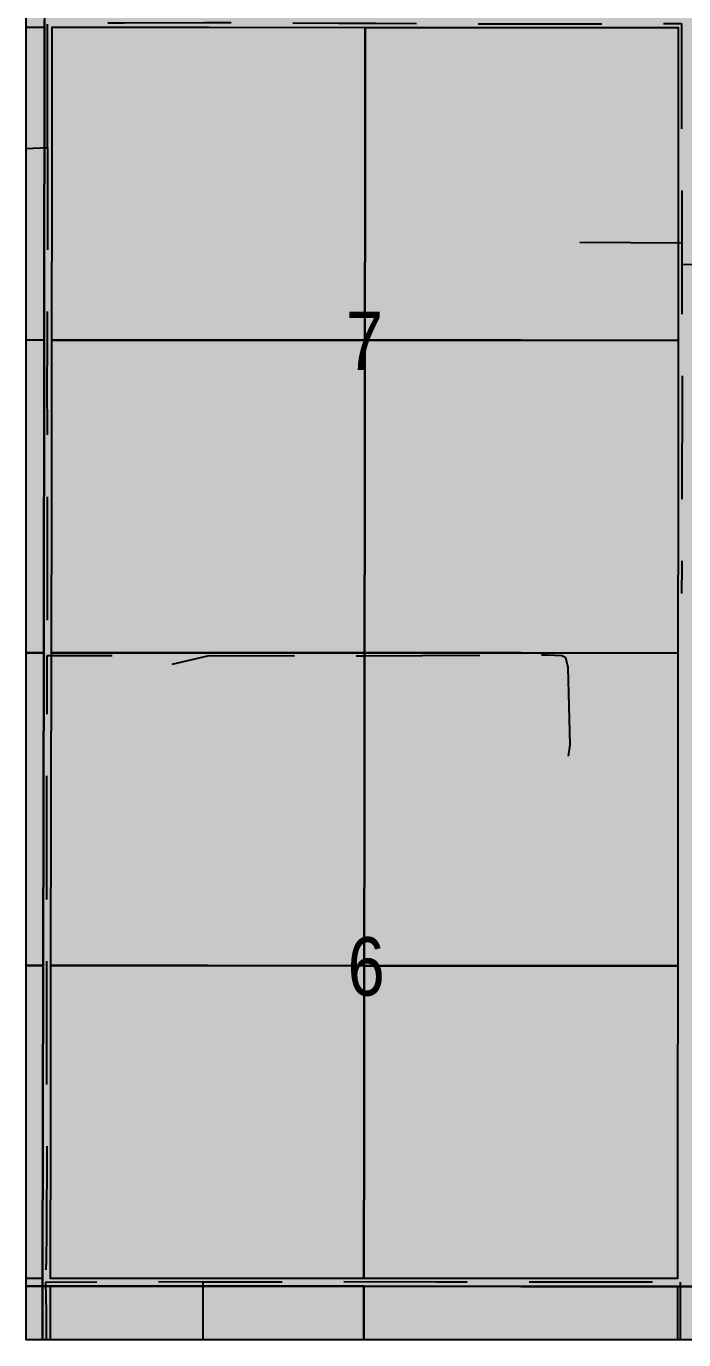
# Model space of a CAD drawing. Extents: x 403018 to 417191, y 6033193 to 6042673.
# Drawn here: x 406148.9 to 406317.9, y 6033788 to 6034125.8 of the extents above; entities that cross this region are included whole.
import ezdxf

# ---------------------------------------------------------------- set-up
doc = ezdxf.new("R2010")
doc.units = 0
doc.header["$LTSCALE"] = 5
doc.linetypes.add('DASHED2', pattern=[9.525, 6.35, -3.175])
for name, color, linetype in [('Quarters', 8, 'Continuous'), ('RoadSeg', 57, 'DASHED2'), ('S-7', 6, 'Continuous'), ('Townships', 57, 'Continuous')]:
    doc.layers.add(name, color=color, linetype=linetype)
doc.layers.add('ROUTE-MAP-BACKGROUND-H', color=7, linetype='Continuous', true_color=0xf0ebff)
doc.styles.add('120', font='ARIALN.TTF', dxfattribs={"height": 13})

msp = doc.modelspace()

# ---------------------------------------------------------------- hatches: boundary and pattern name
at = {"layer": 'ROUTE-MAP-BACKGROUND-H'}
h = msp.add_hatch(color=256, dxfattribs=at)
h.dxf.hatch_style = 1
h.paths.add_polyline_path([(406148.886, 6034780.697), (407089.67, 6034780.697), (407089.67, 6033788.018), (406148.886, 6033788.018)])

# ---------------------------------------------------------------- linework, layer by layer
msp.add_lwpolyline([(406148.886, 6034780.697), (407089.67, 6034780.697), (407089.67, 6033788.018), (406148.886, 6033788.018)], close=True)
at = {"layer": 'Quarters'}
for points in [[(406148.886, 6034125.594), (406153.551, 6034125.574), (406153.503, 6034085.351), (406153.455, 6034045.128), (406148.886, 6034045.147)], [(406148.886, 6034045.147), (406153.455, 6034045.128), (406153.408, 6034004.905), (406153.36, 6033964.682), (406148.886, 6033964.701)], [(406148.886, 6033964.701), (406153.36, 6033964.682), (406153.293, 6033924.458), (406153.227, 6033884.233), (406148.886, 6033884.252)], [(406148.886, 6033884.252), (406153.227, 6033884.233), (406153.161, 6033844.008), (406153.095, 6033803.784), (406148.886, 6033803.796)], [(406148.886, 6033801.784), (406153.092, 6033801.773), (406153.07, 6033788.018)], [(406155.082, 6033788.018), (406155.103, 6033801.772), (406195.396, 6033801.765), (406235.688, 6033801.757), (406235.67, 6033788.018)], [(406235.67, 6033788.018), (406235.688, 6033801.757), (406275.981, 6033801.749), (406316.273, 6033801.742), (406316.257, 6033788.018)]]:
    msp.add_lwpolyline(points, dxfattribs=at)
for points in [[(406235.982, 6034085.308), (406235.943, 6034045.093), (406195.704, 6034045.11), (406155.466, 6034045.127), (406155.514, 6034085.35), (406155.562, 6034125.573), (406195.792, 6034125.549), (406236.022, 6034125.524)], [(406316.463, 6034085.26), (406316.459, 6034045.021), (406276.201, 6034045.057), (406235.943, 6034045.093), (406235.982, 6034085.308), (406236.022, 6034125.524), (406276.244, 6034125.512), (406316.467, 6034125.499)], [(406235.904, 6034004.874), (406235.865, 6033964.656), (406195.617, 6033964.669), (406155.37, 6033964.682), (406155.418, 6034004.905), (406155.466, 6034045.127), (406195.704, 6034045.11), (406235.943, 6034045.093)], [(406316.435, 6034004.82), (406316.41, 6033964.619), (406276.137, 6033964.637), (406235.865, 6033964.656), (406235.904, 6034004.874), (406235.943, 6034045.093), (406276.201, 6034045.057), (406316.459, 6034045.021)], [(406235.82, 6033924.436), (406235.776, 6033884.216), (406195.507, 6033884.224), (406155.238, 6033884.233), (406155.304, 6033924.457), (406155.37, 6033964.682), (406195.617, 6033964.669), (406235.865, 6033964.656)], [(406316.382, 6033924.419), (406316.355, 6033884.218), (406276.066, 6033884.217), (406235.776, 6033884.216), (406235.82, 6033924.436), (406235.865, 6033964.656), (406276.137, 6033964.637), (406316.41, 6033964.619)], [(406235.733, 6033843.992), (406235.69, 6033803.768), (406195.398, 6033803.776), (406155.106, 6033803.784), (406155.172, 6033844.008), (406155.238, 6033884.233), (406195.507, 6033884.224), (406235.776, 6033884.216)], [(406316.315, 6033843.986), (406316.274, 6033803.753), (406275.982, 6033803.761), (406235.69, 6033803.768), (406235.733, 6033843.992), (406235.776, 6033884.216), (406276.066, 6033884.217), (406316.355, 6033884.218)]]:
    msp.add_lwpolyline(points, close=True, dxfattribs=at)
at = {"layer": 'RoadSeg', "flags": 128}
for points in [[(406154.317, 6034094.65), (406154.336, 6034110.678), (406154.318, 6034126.77), (406174.077, 6034126.695), (406194.547, 6034126.806), (406214.385, 6034126.752), (406229.156, 6034126.646), (406238.796, 6034126.609), (406252.118, 6034126.536), (406257.591, 6034126.463), (406268.235, 6034126.414), (406317.325, 6034126.542), (406317.349, 6034110.767), (406317.36, 6034089.92), (406317.379, 6034070.051), (406317.394, 6034064.599), (406317.418, 6034055.452), (406317.472, 6034046.753), (406317.516, 6034039.528), (406317.498, 6034033.009), (406317.374, 6033987.091), (406317.317, 6033979.927)], [(406148.886, 6034094.422), (406154.317, 6034094.65), (406154.31, 6034085.156), (406154.332, 6034075.584), (406154.307, 6034068.774), (406154.29, 6034059.055), (406154.284, 6034045.133), (406154.192, 6034031.681), (406154.228, 6034023.127), (406154.297, 6034003.477), (406154.278, 6033996.744), (406154.262, 6033990.826), (406154.187, 6033963.867)], [(406317.379, 6034070.051), (406291.159, 6034070.177)], [(406317.394, 6034064.599), (406351.511, 6034064.294)], [(406288.264, 6033938.117), (406288.663, 6033941.033), (406288.4, 6033954.331), (406288.17, 6033960.927), (406287.583, 6033963.408), (406286.567, 6033963.873), (406282.858, 6033964.044), (406236.038, 6033963.815), (406195.811, 6033963.915), (406184.794, 6033961.33), (406178.707, 6033963.72), (406176.397, 6033963.939), (406155.186, 6033963.901), (406154.187, 6033963.867), (406154.136, 6033942.907), (406154.105, 6033930.385), (406154.089, 6033909.64), (406154.12, 6033892.053), (406154.105, 6033865.988), (406154.145, 6033838.231), (406154.063, 6033815.532), (406154.014, 6033808.615), (406153.793, 6033802.755), (406148.886, 6033802.82)], [(406821.228, 6033828.166), (406827.524, 6033828.193), (406844.895, 6033828.269), (406853.212, 6033828.147), (406853.274, 6033824.798), (406853.077, 6033803.891), (406853.115, 6033802.791), (406807.793, 6033802.864), (406807.553, 6033802.864), (406707.109, 6033803.31), (406643.278, 6033803.089), (406632.172, 6033803.113), (406620.371, 6033803.034), (406617.195, 6033803.048), (406613.592, 6033803.15), (406610.793, 6033803.342), (406607.74, 6033803.553), (406604.829, 6033804.168), (406602.139, 6033804.799), (406599.441, 6033805.656), (406597.598, 6033806.295), (406595.689, 6033807.076), (406593.84, 6033807.922), (406591.714, 6033808.966), (406589.776, 6033809.973), (406588.085, 6033811.01), (406586.308, 6033812.169), (406585.733, 6033812.504), (406584.442, 6033813.489), (406582.466, 6033814.993), (406578.427, 6033818.121), (406570.919, 6033824.064), (406565.088, 6033828.762), (406560.833, 6033832.172), (406559.029, 6033833.495), (406557.312, 6033834.676), (406555.791, 6033835.595), (406554.232, 6033836.43), (406552.529, 6033837.22), (406550.997, 6033837.848), (406549.033, 6033838.421), (406547.157, 6033838.811), (406544.894, 6033839.084), (406542.885, 6033839.159), (406540.884, 6033839.005), (406538.847, 6033838.707), (406536.835, 6033838.265), (406534.973, 6033837.683), (406533.177, 6033837.001), (406532.439, 6033836.752), (406531.323, 6033836.17), (406529.719, 6033835.329), (406527.446, 6033834.092), (406519.09, 6033829.332), (406507.461, 6033822.765), (406506.725, 6033822.349), (406503.582, 6033820.638), (406493.081, 6033814.769), (406484.421, 6033810.565), (406480.366, 6033809.223), (406478.705, 6033808.298), (406476.988, 6033807.68), (406475.351, 6033807.189), (406473.816, 6033806.722), (406472.24, 6033806.253), (406470.519, 6033805.78), (406468.837, 6033805.369), (406467.051, 6033804.997), (406466.146, 6033804.842), (406465.241, 6033804.686), (406463.348, 6033804.413), (406461.473, 6033804.202), (406460.051, 6033804.07), (406458.298, 6033803.906), (406455.927, 6033803.7), (406453.762, 6033803.52), (406452.049, 6033803.378), (406450.276, 6033803.234), (406448.377, 6033803.127), (406446.518, 6033803.04), (406444.411, 6033802.968), (406441.994, 6033802.904), (406436.433, 6033802.814), (406410.519, 6033802.739), (406396.994, 6033802.703), (406351.709, 6033802.653), (406316.989, 6033802.834), (406293.673, 6033802.854), (406266.471, 6033802.784), (406263.029, 6033802.794), (406254.314, 6033802.83), (406224.418, 6033802.912), (406202.992, 6033802.804), (406194.314, 6033802.865), (406173.152, 6033802.892), (406153.793, 6033802.755), (406153.977, 6033795.156), (406153.956, 6033788.018)], [(406194.314, 6033802.865), (406194.277, 6033788.018)], [(406316.989, 6033802.834), (406317.001, 6033788.018)]]:
    msp.add_lwpolyline(points, dxfattribs=at)
at = {"layer": 'Townships'}
for points in [[(406148.886, 6034773.188), (406154.5, 6034773.172), (406154.382, 6034692.725), (406154.265, 6034612.278), (406154.147, 6034531.831), (406154.03, 6034451.384), (406154.027, 6034449.372), (406153.903, 6034368.923), (406153.774, 6034288.472), (406153.664, 6034208.03), (406153.56, 6034127.585), (406153.551, 6034125.574), (406153.455, 6034045.128), (406153.36, 6033964.682), (406153.227, 6033884.233), (406153.095, 6033803.784), (406153.092, 6033801.773), (406148.886, 6033801.784)], [(406644.593, 6033801.645), (406642.582, 6033801.646), (406561.995, 6033801.68), (406481.419, 6033801.698), (406479.404, 6033801.701), (406398.866, 6033801.709), (406318.284, 6033801.741), (406316.273, 6033801.742), (406235.688, 6033801.757), (406155.103, 6033801.772), (406153.092, 6033801.773), (406153.095, 6033803.784), (406153.227, 6033884.233), (406153.36, 6033964.682), (406153.455, 6034045.128), (406153.551, 6034125.574), (406153.56, 6034127.585)], [(406148.886, 6033801.784), (406153.092, 6033801.773), (406153.07, 6033788.018)], [(406153.07, 6033788.018), (406153.092, 6033801.773), (406155.103, 6033801.772), (406235.688, 6033801.757), (406316.273, 6033801.742), (406318.284, 6033801.741), (406398.866, 6033801.709), (406479.404, 6033801.701), (406481.419, 6033801.698), (406561.995, 6033801.68), (406642.582, 6033801.646), (406644.593, 6033801.645), (406725.192, 6033801.619), (406805.787, 6033801.599), (406807.798, 6033801.599), (406888.414, 6033801.583), (406969.037, 6033801.565), (406971.049, 6033801.565), (407051.646, 6033801.53), (407089.67, 6033801.513)]]:
    msp.add_lwpolyline(points, dxfattribs=at)

# ---------------------------------------------------------------- texts
at = {"layer": 'S-7', "style": '120'}
for s, p in [('7', (406231.054, 6034037.438)), ('6', (406231.491, 6033876.535))]:
    msp.add_text(s, height=15, dxfattribs=at).set_placement(p)

doc.saveas('drawing.dxf')
